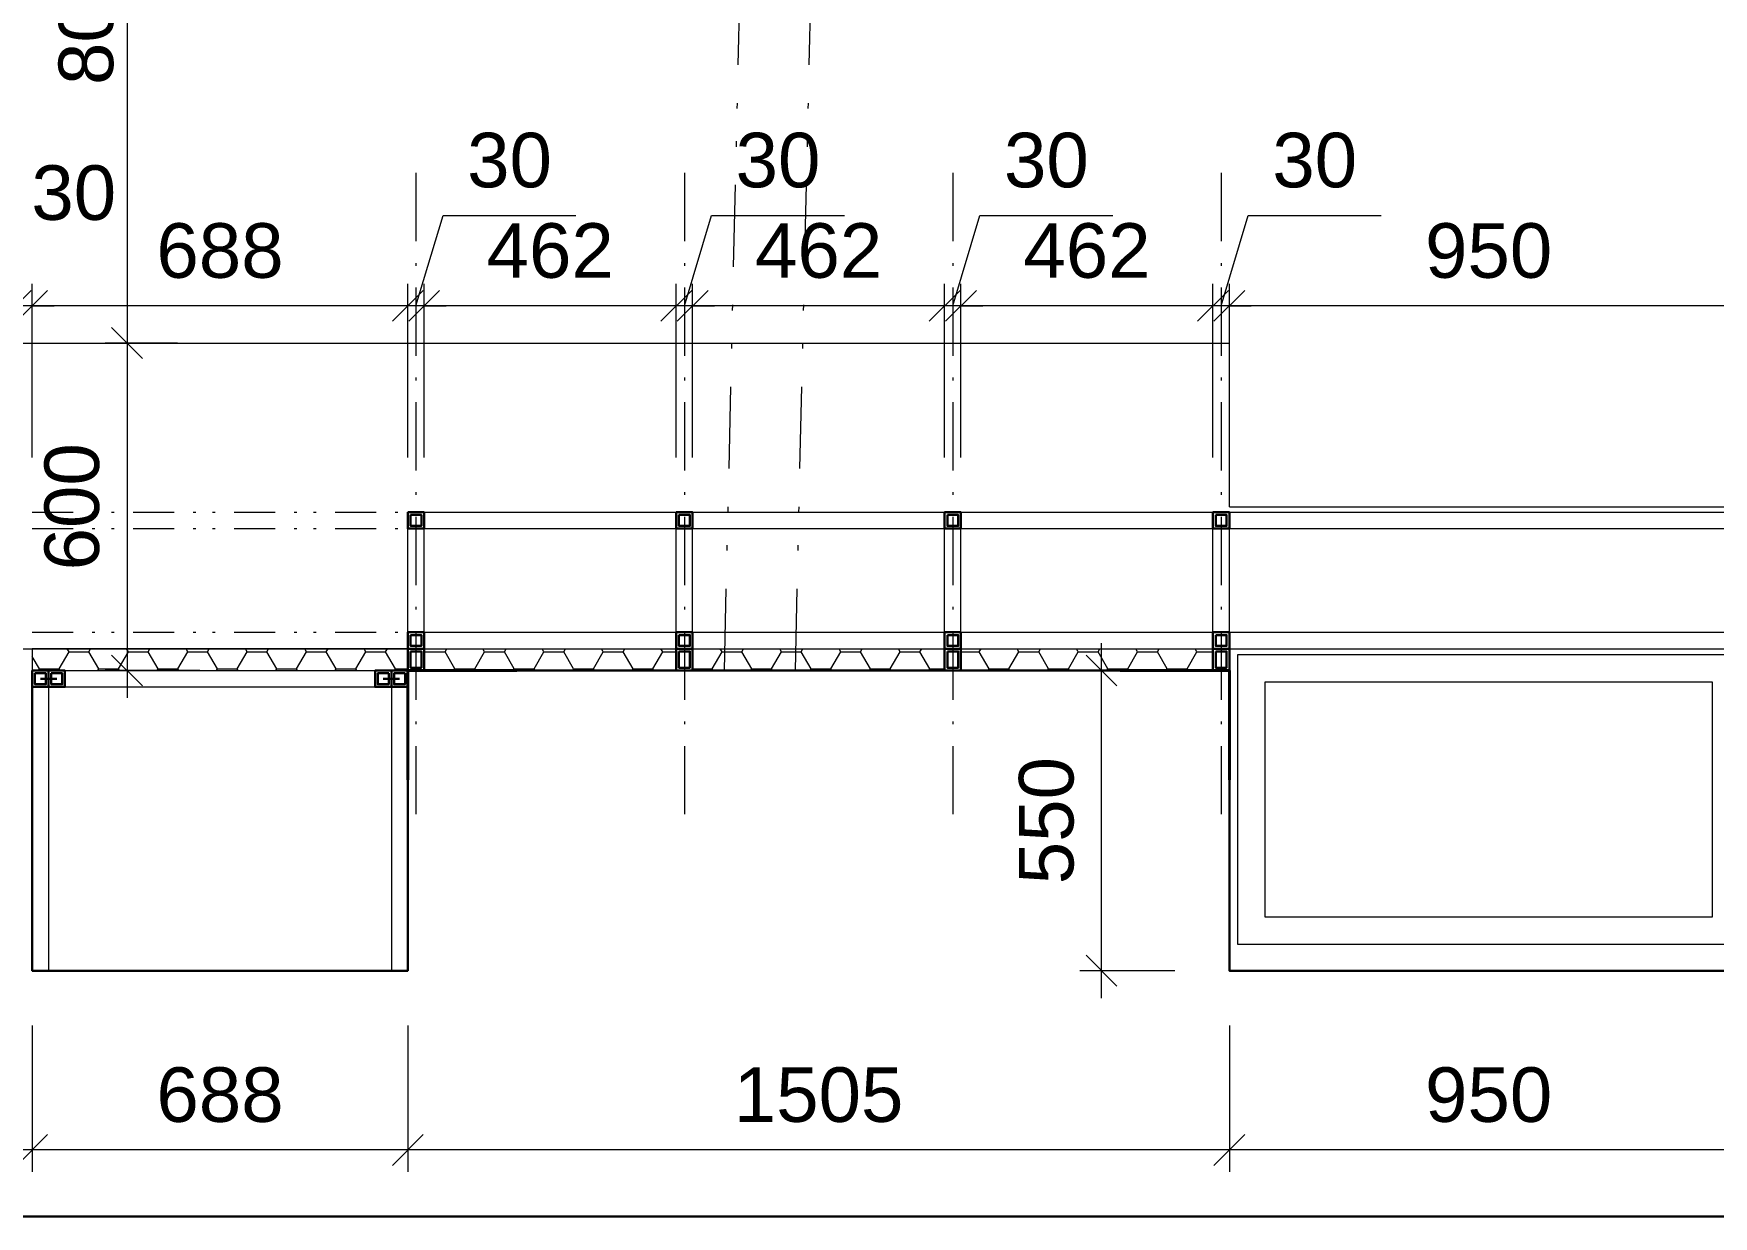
# Model space of a CAD drawing. Header units: millimetres. Extents: x -934 to 41066, y -946 to 28754.
# Drawn here: x 21480 to 24557, y 5814 to 7981 of the extents above; entities that cross this region are included whole.
import ezdxf

# ---------------------------------------------------------------- set-up
doc = ezdxf.new("R2010")
doc.units = ezdxf.units.MM
doc.linetypes.add('dvojčerchovaná 3', pattern=[370, 150, -70, 10, -60, 10, -70])
doc.linetypes.add('čerchovaná 4', pattern=[420, 250, -80, 10, -80])
for name, color, linetype, lineweight in [('A_strechy.kce_Pero_č.__1', 7, 'Continuous', 5), ('A_zdi.kce_Pero_č.__1', 7, 'Continuous', 30), ('bar', 1, 'Continuous', 18), ('Kce', 7, 'Continuous', 13), ('koty niky', 1, 'Continuous', 13), ('pohled', 135, 'Continuous', 18), ('police', 252, 'Continuous', 5)]:
    doc.layers.add(name, color=color, linetype=linetype, lineweight=lineweight)
doc.styles.get("Standard").update_dxf_attribs({"font": 'Arial.ttf'})
doc.dimstyles.new('1-50', dxfattribs={"dimtxt": 100, "dimasz": 150, "dimexe": 50, "dimexo": 500, "dimgap": 50, "dimtad": 1, "dimdec": 0, "dimtxsty": 'Standard', "dimblk": 'ARCHTICK', "dimblk1": 'ARCHTICK', "dimblk2": 'ARCHTICK', "dimcen": 2.5, "dimdle": 50, "dimclrd": 256, "dimclre": 256, "dimadec": 0, "dimazin": 0, "dimtfac": 1, "dimtdec": 0, "dimtmove": 1, "dimatfit": 3, "dimldrblk": 'ARCHTICK', "dimfxl": 1, "dimlwd": -1, "dimlwe": -1, "dimarcsym": 0})
pattern_1 = [(0, (-1510.298, 78802.26), (54.375, 31.393421), [36.25, -72.5]), (120, (-1510.298, 78802.26), (-54.375, 31.393421), [36.25, -72.5]), (60, (-1510.298, 78802.26), (1e-14, 62.786842), [-72.5, 36.25])]

# ---------------------------------------------------------------- blocks, each defined once
blk = doc.blocks.new('_ARCHTICK')
at = {"ltscale": 20}
for p, q in [((-0.707, -0.707), (0.707, 0.707)), ((0, 0), (0, 0))]:
    blk.add_line(p, q, dxfattribs=at)
blk = doc.blocks.new('*D277')
at = {"layer": 'Defpoints', "color": 0, "ltscale": 0.5, "transparency": 16777216}
for p in [(23670.3, 7482.3), (23670.3, 7104.1), (24620.3, 7104.1)]:
    blk.add_point(p, dxfattribs=at)
at = {"layer": 'pohled', "ltscale": 0.5, "transparency": 16777216}
for p, q in [((23670.3, 7204.1), (23670.3, 7522.3)), ((24620.3, 7204.1), (24620.3, 7522.3)), ((24670.3, 7482.3), (23620.3, 7482.3))]:
    blk.add_line(p, q, dxfattribs=at)
at = {"layer": 'pohled', "ltscale": 0.5, "transparency": 16777216, "xscale": 40, "yscale": 40, "zscale": 40, "rotation": 180}
blk.add_blockref('_ARCHTICK', (23670.3, 7482.3), dxfattribs=at)
at = {"layer": 'pohled', "ltscale": 0.5, "transparency": 16777216, "xscale": 40, "yscale": 40, "zscale": 40}
blk.add_blockref('_ARCHTICK', (24620.3, 7482.3), dxfattribs=at)
at = {"layer": 'pohled', "color": 0, "ltscale": 0.5, "transparency": 16777216, "insert": (24145.3, 7582.9), "char_height": 100, "attachment_point": 5}
blk.add_mtext('950', dxfattribs=at)
blk = doc.blocks.new('*D278')
at = {"layer": 'Defpoints', "color": 0, "ltscale": 0.5, "transparency": 16777216}
for p in [(23640.3, 7482.3), (23640.3, 7104.1), (23670.3, 7104.1)]:
    blk.add_point(p, dxfattribs=at)
at = {"layer": 'pohled', "ltscale": 0.5, "transparency": 16777216}
for p, q in [((23655.3, 7482.3), (23705, 7647.9)), ((23705, 7647.9), (23948.3, 7647.9)), ((23640.3, 7204.1), (23640.3, 7522.3)), ((23670.3, 7204.1), (23670.3, 7522.3)), ((23640.3, 7482.3), (23600.3, 7482.3)), ((23670.3, 7482.3), (23640.3, 7482.3)), ((23670.3, 7482.3), (23640.3, 7482.3)), ((23670.3, 7482.3), (23710.3, 7482.3))]:
    blk.add_line(p, q, dxfattribs=at)
at = {"layer": 'pohled', "ltscale": 0.5, "transparency": 16777216, "xscale": 40, "yscale": 40, "zscale": 40}
blk.add_blockref('_ARCHTICK', (23640.3, 7482.3), dxfattribs=at)
at = {"layer": 'pohled', "ltscale": 0.5, "transparency": 16777216, "xscale": 40, "yscale": 40, "zscale": 40, "rotation": 180}
blk.add_blockref('_ARCHTICK', (23670.3, 7482.3), dxfattribs=at)
at = {"layer": 'pohled', "color": 0, "ltscale": 0.5, "transparency": 16777216, "insert": (23826.7, 7748.6), "char_height": 100, "attachment_point": 5}
blk.add_mtext('30', dxfattribs=at)
blk = doc.blocks.new('*D279')
at = {"layer": 'Defpoints', "color": 0, "ltscale": 0.5, "transparency": 16777216}
for p in [(23178.7, 7482.3), (23178.7, 7104.1), (23640.3, 7104.1)]:
    blk.add_point(p, dxfattribs=at)
at = {"layer": 'pohled', "ltscale": 0.5, "transparency": 16777216}
for p, q in [((23178.7, 7204.1), (23178.7, 7522.3)), ((23640.3, 7204.1), (23640.3, 7522.3)), ((23690.3, 7482.3), (23128.7, 7482.3))]:
    blk.add_line(p, q, dxfattribs=at)
at = {"layer": 'pohled', "ltscale": 0.5, "transparency": 16777216, "xscale": 40, "yscale": 40, "zscale": 40, "rotation": 180}
blk.add_blockref('_ARCHTICK', (23178.7, 7482.3), dxfattribs=at)
at = {"layer": 'pohled', "ltscale": 0.5, "transparency": 16777216, "xscale": 40, "yscale": 40, "zscale": 40}
blk.add_blockref('_ARCHTICK', (23640.3, 7482.3), dxfattribs=at)
at = {"layer": 'pohled', "color": 0, "ltscale": 0.5, "transparency": 16777216, "insert": (23409.5, 7582.9), "char_height": 100, "attachment_point": 5}
blk.add_mtext('462', dxfattribs=at)
blk = doc.blocks.new('*D280')
at = {"layer": 'Defpoints', "color": 0, "ltscale": 0.5, "transparency": 16777216}
for p in [(23148.7, 7482.3), (23148.7, 7104.1), (23178.7, 7104.1)]:
    blk.add_point(p, dxfattribs=at)
at = {"layer": 'pohled', "ltscale": 0.5, "transparency": 16777216}
for p, q in [((23163.7, 7482.3), (23213.4, 7647.9)), ((23213.4, 7647.9), (23456.7, 7647.9)), ((23148.7, 7204.1), (23148.7, 7522.3)), ((23178.7, 7204.1), (23178.7, 7522.3)), ((23148.7, 7482.3), (23108.7, 7482.3)), ((23178.7, 7482.3), (23148.7, 7482.3)), ((23178.7, 7482.3), (23148.7, 7482.3)), ((23178.7, 7482.3), (23218.7, 7482.3))]:
    blk.add_line(p, q, dxfattribs=at)
at = {"layer": 'pohled', "ltscale": 0.5, "transparency": 16777216, "xscale": 40, "yscale": 40, "zscale": 40}
blk.add_blockref('_ARCHTICK', (23148.7, 7482.3), dxfattribs=at)
at = {"layer": 'pohled', "ltscale": 0.5, "transparency": 16777216, "xscale": 40, "yscale": 40, "zscale": 40, "rotation": 180}
blk.add_blockref('_ARCHTICK', (23178.7, 7482.3), dxfattribs=at)
at = {"layer": 'pohled', "color": 0, "ltscale": 0.5, "transparency": 16777216, "insert": (23335.1, 7748.6), "char_height": 100, "attachment_point": 5}
blk.add_mtext('30', dxfattribs=at)
blk = doc.blocks.new('*D281')
at = {"layer": 'Defpoints', "color": 0, "ltscale": 0.5, "transparency": 16777216}
for p in [(22687.1, 7482.3), (22687.1, 7104.1), (23148.7, 7104.1)]:
    blk.add_point(p, dxfattribs=at)
at = {"layer": 'pohled', "ltscale": 0.5, "transparency": 16777216}
for p, q in [((22687.1, 7204.1), (22687.1, 7522.3)), ((23148.7, 7204.1), (23148.7, 7522.3)), ((23198.7, 7482.3), (22637.1, 7482.3))]:
    blk.add_line(p, q, dxfattribs=at)
at = {"layer": 'pohled', "ltscale": 0.5, "transparency": 16777216, "xscale": 40, "yscale": 40, "zscale": 40, "rotation": 180}
blk.add_blockref('_ARCHTICK', (22687.1, 7482.3), dxfattribs=at)
at = {"layer": 'pohled', "ltscale": 0.5, "transparency": 16777216, "xscale": 40, "yscale": 40, "zscale": 40}
blk.add_blockref('_ARCHTICK', (23148.7, 7482.3), dxfattribs=at)
at = {"layer": 'pohled', "color": 0, "ltscale": 0.5, "transparency": 16777216, "insert": (22917.9, 7582.9), "char_height": 100, "attachment_point": 5}
blk.add_mtext('462', dxfattribs=at)
blk = doc.blocks.new('*D282')
at = {"layer": 'Defpoints', "color": 0, "ltscale": 0.5, "transparency": 16777216}
for p in [(22657.1, 7482.3), (22657.1, 7104.1), (22687.1, 7104.1)]:
    blk.add_point(p, dxfattribs=at)
at = {"layer": 'pohled', "ltscale": 0.5, "transparency": 16777216}
for p, q in [((22672.1, 7482.3), (22721.8, 7647.9)), ((22721.8, 7647.9), (22965.1, 7647.9)), ((22657.1, 7204.1), (22657.1, 7522.3)), ((22687.1, 7204.1), (22687.1, 7522.3)), ((22657.1, 7482.3), (22617.1, 7482.3)), ((22687.1, 7482.3), (22657.1, 7482.3)), ((22687.1, 7482.3), (22657.1, 7482.3)), ((22687.1, 7482.3), (22727.1, 7482.3))]:
    blk.add_line(p, q, dxfattribs=at)
at = {"layer": 'pohled', "ltscale": 0.5, "transparency": 16777216, "xscale": 40, "yscale": 40, "zscale": 40}
blk.add_blockref('_ARCHTICK', (22657.1, 7482.3), dxfattribs=at)
at = {"layer": 'pohled', "ltscale": 0.5, "transparency": 16777216, "xscale": 40, "yscale": 40, "zscale": 40, "rotation": 180}
blk.add_blockref('_ARCHTICK', (22687.1, 7482.3), dxfattribs=at)
at = {"layer": 'pohled', "color": 0, "ltscale": 0.5, "transparency": 16777216, "insert": (22843.5, 7748.6), "char_height": 100, "attachment_point": 5}
blk.add_mtext('30', dxfattribs=at)
blk = doc.blocks.new('*D283')
at = {"layer": 'Defpoints', "color": 0, "ltscale": 0.5, "transparency": 16777216}
for p in [(22195.3, 7482.3), (22195.3, 7104.1), (22657.1, 7104.1)]:
    blk.add_point(p, dxfattribs=at)
at = {"layer": 'pohled', "ltscale": 0.5, "transparency": 16777216}
for p, q in [((22195.3, 7204.1), (22195.3, 7522.3)), ((22657.1, 7204.1), (22657.1, 7522.3)), ((22707.1, 7482.3), (22145.3, 7482.3))]:
    blk.add_line(p, q, dxfattribs=at)
at = {"layer": 'pohled', "ltscale": 0.5, "transparency": 16777216, "xscale": 40, "yscale": 40, "zscale": 40, "rotation": 180}
blk.add_blockref('_ARCHTICK', (22195.3, 7482.3), dxfattribs=at)
at = {"layer": 'pohled', "ltscale": 0.5, "transparency": 16777216, "xscale": 40, "yscale": 40, "zscale": 40}
blk.add_blockref('_ARCHTICK', (22657.1, 7482.3), dxfattribs=at)
at = {"layer": 'pohled', "color": 0, "ltscale": 0.5, "transparency": 16777216, "insert": (22426.2, 7582.9), "char_height": 100, "attachment_point": 5}
blk.add_mtext('462', dxfattribs=at)
blk = doc.blocks.new('*D284')
at = {"layer": 'Defpoints', "color": 0, "ltscale": 0.5, "transparency": 16777216}
for p in [(22165.3, 7482.3), (22165.3, 7104.1), (22195.3, 7104.1)]:
    blk.add_point(p, dxfattribs=at)
at = {"layer": 'pohled', "ltscale": 0.5, "transparency": 16777216}
for p, q in [((22180.3, 7482.3), (22230, 7647.9)), ((22230, 7647.9), (22473.3, 7647.9)), ((22165.3, 7204.1), (22165.3, 7522.3)), ((22195.3, 7204.1), (22195.3, 7522.3)), ((22165.3, 7482.3), (22125.3, 7482.3)), ((22195.3, 7482.3), (22165.3, 7482.3)), ((22195.3, 7482.3), (22165.3, 7482.3)), ((22195.3, 7482.3), (22235.3, 7482.3))]:
    blk.add_line(p, q, dxfattribs=at)
at = {"layer": 'pohled', "ltscale": 0.5, "transparency": 16777216, "xscale": 40, "yscale": 40, "zscale": 40}
blk.add_blockref('_ARCHTICK', (22165.3, 7482.3), dxfattribs=at)
at = {"layer": 'pohled', "ltscale": 0.5, "transparency": 16777216, "xscale": 40, "yscale": 40, "zscale": 40, "rotation": 180}
blk.add_blockref('_ARCHTICK', (22195.3, 7482.3), dxfattribs=at)
at = {"layer": 'pohled', "color": 0, "ltscale": 0.5, "transparency": 16777216, "insert": (22351.7, 7748.6), "char_height": 100, "attachment_point": 5}
blk.add_mtext('30', dxfattribs=at)
blk = doc.blocks.new('*D285')
at = {"layer": 'Defpoints', "color": 0, "ltscale": 0.5, "transparency": 16777216}
for p in [(21477.3, 7482.3), (21477.3, 7104.1), (22165.3, 7104.1)]:
    blk.add_point(p, dxfattribs=at)
at = {"layer": 'pohled', "ltscale": 0.5, "transparency": 16777216}
for p, q in [((21477.3, 7204.1), (21477.3, 7522.3)), ((22165.3, 7204.1), (22165.3, 7522.3)), ((22215.3, 7482.3), (21427.3, 7482.3))]:
    blk.add_line(p, q, dxfattribs=at)
at = {"layer": 'pohled', "ltscale": 0.5, "transparency": 16777216, "xscale": 40, "yscale": 40, "zscale": 40, "rotation": 180}
blk.add_blockref('_ARCHTICK', (21477.3, 7482.3), dxfattribs=at)
at = {"layer": 'pohled', "ltscale": 0.5, "transparency": 16777216, "xscale": 40, "yscale": 40, "zscale": 40}
blk.add_blockref('_ARCHTICK', (22165.3, 7482.3), dxfattribs=at)
at = {"layer": 'pohled', "color": 0, "ltscale": 0.5, "transparency": 16777216, "insert": (21821.3, 7582.9), "char_height": 100, "attachment_point": 5}
blk.add_mtext('688', dxfattribs=at)
blk = doc.blocks.new('*D286')
at = {"layer": 'Defpoints', "color": 0, "ltscale": 0.5, "transparency": 16777216}
for p in [(21447.3, 7482.3), (21447.3, 7104.1), (21477.3, 7104.1)]:
    blk.add_point(p, dxfattribs=at)
at = {"layer": 'pohled', "ltscale": 0.5, "transparency": 16777216}
for p, q in [((21447.3, 7204.1), (21447.3, 7522.3)), ((21477.3, 7204.1), (21477.3, 7522.3)), ((21447.3, 7482.3), (21407.3, 7482.3)), ((21477.3, 7482.3), (21447.3, 7482.3)), ((21477.3, 7482.3), (21517.3, 7482.3))]:
    blk.add_line(p, q, dxfattribs=at)
at = {"layer": 'pohled', "ltscale": 0.5, "transparency": 16777216, "xscale": 40, "yscale": 40, "zscale": 40}
blk.add_blockref('_ARCHTICK', (21447.3, 7482.3), dxfattribs=at)
at = {"layer": 'pohled', "ltscale": 0.5, "transparency": 16777216, "xscale": 40, "yscale": 40, "zscale": 40, "rotation": 180}
blk.add_blockref('_ARCHTICK', (21477.3, 7482.3), dxfattribs=at)
at = {"layer": 'pohled', "color": 0, "ltscale": 0.5, "transparency": 16777216, "insert": (21553.4, 7689), "char_height": 100, "attachment_point": 5}
blk.add_mtext('30', dxfattribs=at)
blk = doc.blocks.new('*D287')
at = {"layer": 'Defpoints', "color": 0, "ltscale": 0.5, "transparency": 16777216}
for p in [(21172, 7482.3), (21172, 7454.1), (21447.3, 7104.1)]:
    blk.add_point(p, dxfattribs=at)
at = {"layer": 'pohled', "ltscale": 0.5, "transparency": 16777216}
for p, q in [((21172, 7554.1), (21172, 7522.3)), ((21447.3, 7204.1), (21447.3, 7522.3)), ((21497.3, 7482.3), (21122, 7482.3))]:
    blk.add_line(p, q, dxfattribs=at)
at = {"layer": 'pohled', "ltscale": 0.5, "transparency": 16777216, "xscale": 40, "yscale": 40, "zscale": 40, "rotation": 180}
blk.add_blockref('_ARCHTICK', (21172, 7482.3), dxfattribs=at)
at = {"layer": 'pohled', "ltscale": 0.5, "transparency": 16777216, "xscale": 40, "yscale": 40, "zscale": 40}
blk.add_blockref('_ARCHTICK', (21447.3, 7482.3), dxfattribs=at)
at = {"layer": 'pohled', "color": 0, "ltscale": 0.5, "transparency": 16777216, "insert": (21322, 7582.9), "char_height": 100, "attachment_point": 5}
blk.add_mtext('275', dxfattribs=at)
blk = doc.blocks.new('*D305')
at = {"layer": 'Defpoints', "color": 0, "ltscale": 0.5, "transparency": 16777216}
for p in [(21805.5, 8214.1), (21651.1, 7414.1), (21843.4, 7414.1)]:
    blk.add_point(p, dxfattribs=at)
at = {"layer": 'koty niky', "ltscale": 0.5, "transparency": 16777216}
for p, q in [((21651.1, 8264.1), (21651.1, 7364.1)), ((21705.5, 8214.1), (21611.1, 8214.1)), ((21743.4, 7414.1), (21611.1, 7414.1))]:
    blk.add_line(p, q, dxfattribs=at)
at = {"layer": 'koty niky', "ltscale": 0.5, "transparency": 16777216, "xscale": 40, "yscale": 40, "zscale": 40}
for p, rotation in [((21651.1, 8214.1), 90), ((21651.1, 7414.1), 270)]:
    blk.add_blockref('_ARCHTICK', p, dxfattribs=dict(at, rotation=rotation))
at = {"layer": 'koty niky', "color": 0, "ltscale": 0.5, "transparency": 16777216, "insert": (21576.3, 8003.4), "char_height": 100, "attachment_point": 5, "rotation": 90}
blk.add_mtext('800', dxfattribs=at)
blk = doc.blocks.new('*D306')
at = {"layer": 'Defpoints', "color": 0, "ltscale": 0.5, "transparency": 16777216}
for p in [(21843.4, 7414.1), (21651.1, 6814.1), (21884.6, 6814.1)]:
    blk.add_point(p, dxfattribs=at)
at = {"layer": 'koty niky', "ltscale": 0.5, "transparency": 16777216}
for p, q in [((21651.1, 7464.1), (21651.1, 6764.1)), ((21743.4, 7414.1), (21611.1, 7414.1)), ((21784.6, 6814.1), (21611.1, 6814.1))]:
    blk.add_line(p, q, dxfattribs=at)
at = {"layer": 'koty niky', "ltscale": 0.5, "transparency": 16777216, "xscale": 40, "yscale": 40, "zscale": 40}
for p, rotation in [((21651.1, 7414.1), 90), ((21651.1, 6814.1), 270)]:
    blk.add_blockref('_ARCHTICK', p, dxfattribs=dict(at, rotation=rotation))
at = {"layer": 'koty niky', "color": 0, "ltscale": 0.5, "transparency": 16777216, "insert": (21550.4, 7114.1), "char_height": 100, "attachment_point": 5, "rotation": 90}
blk.add_mtext('600', dxfattribs=at)
blk = doc.blocks.new('*D242')
at = {"layer": 'Defpoints', "color": 0, "transparency": 16777216}
for p in [(23670.3, 6264.1), (24620.3, 6264.1), (23670.3, 5935.9)]:
    blk.add_point(p, dxfattribs=at)
at = {"layer": 'pohled', "transparency": 16777216}
for p, q in [((23670.3, 6164.1), (23670.3, 5895.9)), ((24620.3, 6164.1), (24620.3, 5895.9)), ((24670.3, 5935.9), (23620.3, 5935.9))]:
    blk.add_line(p, q, dxfattribs=at)
at = {"layer": 'pohled', "transparency": 16777216, "xscale": 40, "yscale": 40, "zscale": 40, "rotation": 180}
blk.add_blockref('_ARCHTICK', (23670.3, 5935.9), dxfattribs=at)
at = {"layer": 'pohled', "transparency": 16777216, "xscale": 40, "yscale": 40, "zscale": 40}
blk.add_blockref('_ARCHTICK', (24620.3, 5935.9), dxfattribs=at)
at = {"layer": 'pohled', "color": 0, "transparency": 16777216, "insert": (24145.3, 6036.5), "char_height": 100, "attachment_point": 5}
blk.add_mtext('950', dxfattribs=at)
blk = doc.blocks.new('*D243')
at = {"layer": 'Defpoints', "color": 0, "transparency": 16777216}
for p in [(22165.3, 6264.1), (23670.3, 6264.1), (22165.3, 5935.9)]:
    blk.add_point(p, dxfattribs=at)
at = {"layer": 'pohled', "transparency": 16777216}
for p, q in [((22165.3, 6164.1), (22165.3, 5895.9)), ((23670.3, 6164.1), (23670.3, 5895.9)), ((23720.3, 5935.9), (22115.3, 5935.9))]:
    blk.add_line(p, q, dxfattribs=at)
at = {"layer": 'pohled', "transparency": 16777216, "xscale": 40, "yscale": 40, "zscale": 40, "rotation": 180}
blk.add_blockref('_ARCHTICK', (22165.3, 5935.9), dxfattribs=at)
at = {"layer": 'pohled', "transparency": 16777216, "xscale": 40, "yscale": 40, "zscale": 40}
blk.add_blockref('_ARCHTICK', (23670.3, 5935.9), dxfattribs=at)
at = {"layer": 'pohled', "color": 0, "transparency": 16777216, "insert": (22917.8, 6036.5), "char_height": 100, "attachment_point": 5}
blk.add_mtext('1505', dxfattribs=at)
blk = doc.blocks.new('*D244')
at = {"layer": 'Defpoints', "color": 0, "transparency": 16777216}
for p in [(21477.3, 6264.1), (22165.3, 6264.1), (21477.3, 5935.9)]:
    blk.add_point(p, dxfattribs=at)
at = {"layer": 'pohled', "transparency": 16777216}
for p, q in [((21477.3, 6164.1), (21477.3, 5895.9)), ((22165.3, 6164.1), (22165.3, 5895.9)), ((22215.3, 5935.9), (21427.3, 5935.9))]:
    blk.add_line(p, q, dxfattribs=at)
at = {"layer": 'pohled', "transparency": 16777216, "xscale": 40, "yscale": 40, "zscale": 40, "rotation": 180}
blk.add_blockref('_ARCHTICK', (21477.3, 5935.9), dxfattribs=at)
at = {"layer": 'pohled', "transparency": 16777216, "xscale": 40, "yscale": 40, "zscale": 40}
blk.add_blockref('_ARCHTICK', (22165.3, 5935.9), dxfattribs=at)
at = {"layer": 'pohled', "color": 0, "transparency": 16777216, "insert": (21821.3, 6036.5), "char_height": 100, "attachment_point": 5}
blk.add_mtext('688', dxfattribs=at)
blk = doc.blocks.new('*D245')
at = {"layer": 'Defpoints', "color": 0, "transparency": 16777216}
for p in [(21142, 6264.1), (21477.3, 6264.1), (21142, 5935.9)]:
    blk.add_point(p, dxfattribs=at)
at = {"layer": 'pohled', "transparency": 16777216}
for p, q in [((21142, 6164.1), (21142, 5895.9)), ((21477.3, 6164.1), (21477.3, 5895.9)), ((21527.3, 5935.9), (21092, 5935.9))]:
    blk.add_line(p, q, dxfattribs=at)
at = {"layer": 'pohled', "transparency": 16777216, "xscale": 40, "yscale": 40, "zscale": 40, "rotation": 180}
blk.add_blockref('_ARCHTICK', (21142, 5935.9), dxfattribs=at)
at = {"layer": 'pohled', "transparency": 16777216, "xscale": 40, "yscale": 40, "zscale": 40}
blk.add_blockref('_ARCHTICK', (21477.3, 5935.9), dxfattribs=at)
at = {"layer": 'pohled', "color": 0, "transparency": 16777216, "insert": (21309.7, 6036.5), "char_height": 100, "attachment_point": 5}
blk.add_mtext('335', dxfattribs=at)
blk = doc.blocks.new('*D351')
at = {"layer": 'Defpoints', "color": 0, "transparency": 16777216}
for p in [(23436.2, 6814.1), (23670.3, 6814.1), (23670.3, 6264.1)]:
    blk.add_point(p, dxfattribs=at)
at = {"layer": 'pohled', "transparency": 16777216}
for p, q in [((23436.2, 6214.1), (23436.2, 6864.1)), ((23570.3, 6814.1), (23396.2, 6814.1)), ((23570.3, 6264.1), (23396.2, 6264.1))]:
    blk.add_line(p, q, dxfattribs=at)
at = {"layer": 'pohled', "transparency": 16777216, "xscale": 40, "yscale": 40, "zscale": 40}
for p, rotation in [((23436.2, 6814.1), 90), ((23436.2, 6264.1), 270)]:
    blk.add_blockref('_ARCHTICK', p, dxfattribs=dict(at, rotation=rotation))
at = {"layer": 'pohled', "color": 0, "transparency": 16777216, "insert": (23335.5, 6539.1), "char_height": 100, "attachment_point": 5, "rotation": 90}
blk.add_mtext('550', dxfattribs=at)

msp = doc.modelspace()

# ---------------------------------------------------------------- hatches: boundary and pattern name
at = {"layer": 'police'}
h = msp.add_hatch(dxfattribs=at)
h.set_pattern_fill('HONEY', color=2, scale=290)
h.set_pattern_definition(pattern_1)
h.paths.add_polyline_path([(22165.3, 6854.1), (21477.3, 6854.1), (21477.3, 6814.1), (22165.3, 6814.1)])
h = msp.add_hatch(dxfattribs=at)
h.set_pattern_fill('HONEY', color=2, scale=290)
h.set_pattern_definition(pattern_1)
h.paths.add_polyline_path([(22657.1, 6854.1), (22195.3, 6854.1), (22195.3, 6814.1), (22657.1, 6814.1)])
h = msp.add_hatch(dxfattribs=at)
h.set_pattern_fill('HONEY', color=2, scale=290)
h.set_pattern_definition(pattern_1)
h.paths.add_polyline_path([(22746.2, 6854.1), (22687.1, 6854.1), (22687.1, 6814.1), (22745.3, 6814.1)])
h = msp.add_hatch(dxfattribs=at)
h.set_pattern_fill('HONEY', color=2, scale=290)
h.set_pattern_definition(pattern_1)
h.paths.add_polyline_path([(22876.2, 6854.1), (22746.2, 6854.1), (22745.3, 6814.1), (22875.3, 6814.1)])
h = msp.add_hatch(dxfattribs=at)
h.set_pattern_fill('HONEY', color=2, scale=290)
h.set_pattern_definition(pattern_1)
h.paths.add_polyline_path([(23148.7, 6854.1), (22876.2, 6854.1), (22875.3, 6814.1), (23148.7, 6814.1)])
h = msp.add_hatch(dxfattribs=at)
h.set_pattern_fill('HONEY', color=2, scale=290)
h.set_pattern_definition(pattern_1)
h.paths.add_polyline_path([(23640.3, 6854.1), (23178.7, 6854.1), (23178.7, 6814.1), (23640.3, 6814.1)])

# ---------------------------------------------------------------- linework, layer by layer
at = {"layer": 'A_strechy.kce_Pero_č.__1', "color": 7, "linetype": 'dvojčerchovaná 3', "lineweight": 5}
for p, q in [((22745.3, 6814.1), (22867.8, 12164.2)), ((22875.3, 6814.1), (22997.8, 12162.6))]:
    msp.add_line(p, q, dxfattribs=at)
at = {"layer": 'A_zdi.kce_Pero_č.__1', "lineweight": 30}
for points in [[(22165.3, 6814.1), (22165.3, 6264.1), (21477.3, 6264.1), (21477.3, 6814.1)], [(24620.3, 6814.1), (24620.3, 6264.1), (23670.3, 6264.1), (23670.3, 6814.1)]]:
    msp.add_lwpolyline(points, dxfattribs=at)
at = {"layer": 'A_zdi.kce_Pero_č.__1', "color": 7, "linetype": 'Continuous', "lineweight": 30, "flags": 128}
msp.add_lwpolyline([(6629.6, 5814.1), (29874.6, 5814.1)], dxfattribs=at)
at = {"layer": 'bar', "lineweight": 40, "ltscale": 0.5}
for points in [[(22365.3, 6814.1), (22165.3, 6814.1), (22165.3, 6614.1)], [(23670.3, 6614.1), (23670.3, 6814.1), (23470.3, 6814.1)]]:
    msp.add_lwpolyline(points, dxfattribs=at)
at = {"layer": 'bar', "lineweight": 30, "ltscale": 0.5}
for points in [[(21522.3, 6799.1), (21492.3, 6799.1)], [(22150.3, 6799.1), (22120.3, 6799.1)]]:
    msp.add_lwpolyline(points, dxfattribs=at)
at = {"layer": 'Kce', "lineweight": 15}
for points in [[(21142, 7414.1), (23670.3, 7414.1)], [(23670.3, 7114.1), (23670.3, 7414.1)], [(23670.3, 7114.1), (26380.3, 7114.1)]]:
    msp.add_lwpolyline(points, dxfattribs=at)
at = {"layer": 'Kce', "lineweight": 30}
msp.add_lwpolyline([(22165.3, 6814.1), (23670.3, 6814.1)], dxfattribs=at)
at = {"layer": 'pohled', "linetype": 'čerchovaná 4', "ltscale": 0.5}
for points in [[(22180.3, 7725.7), (22180.3, 6534.5)], [(22672.1, 7725.7), (22672.1, 6534.5)], [(23163.7, 7725.7), (23163.7, 6534.5)], [(23655.3, 7725.7), (23655.3, 6534.5)]]:
    msp.add_lwpolyline(points, dxfattribs=at)
at = {"layer": 'pohled', "linetype": 'dvojčerchovaná 3', "ltscale": 0.5}
for points in [[(21477.3, 7104.1), (22165.3, 7104.1)], [(21477.3, 7074.1), (22165.3, 7074.1)], [(21477.3, 6884.1), (22165.3, 6884.1)]]:
    msp.add_lwpolyline(points, dxfattribs=at)
at = {"layer": 'pohled'}
for points in [[(22165.3, 7104.1), (28140.3, 7104.1)], [(22165.3, 6814.1), (22165.3, 7104.1)], [(22195.3, 6814.1), (22195.3, 7104.1)], [(22657.1, 6814.1), (22657.1, 7104.1)], [(22687.1, 6814.1), (22687.1, 7104.1)], [(23148.7, 6814.1), (23148.7, 7104.1)], [(23178.7, 6814.1), (23178.7, 7104.1)], [(23640.3, 6814.1), (23640.3, 7104.1)], [(23670.3, 6814.1), (23670.3, 7104.1)], [(22165.3, 7074.1), (28140.3, 7074.1)], [(22165.3, 6884.1), (28140.3, 6884.1)], [(20492, 6854.1), (28980.3, 6854.1)], [(21477.3, 6854.1), (21477.3, 6814.1), (22165.3, 6814.1), (22165.3, 6854.1), (21477.3, 6854.1)], [(21507.3, 6784.1), (21507.3, 6264.1)], [(21537.3, 6784.1), (22105.3, 6784.1)], [(22135.3, 6784.1), (22135.3, 6264.1)]]:
    msp.add_lwpolyline(points, dxfattribs=at)
at = {"layer": 'pohled', "lineweight": 30}
for points in [[(22165.3, 7104.1), (22165.3, 7074.1), (22195.3, 7074.1), (22195.3, 7104.1), (22165.3, 7104.1)], [(22657.1, 7104.1), (22657.1, 7074.1), (22687.1, 7074.1), (22687.1, 7104.1), (22657.1, 7104.1)], [(23148.7, 7104.1), (23148.7, 7074.1), (23178.7, 7074.1), (23178.7, 7104.1), (23148.7, 7104.1)], [(23640.3, 7104.1), (23640.3, 7074.1), (23670.3, 7074.1), (23670.3, 7104.1), (23640.3, 7104.1)], [(22165.3, 6884.1), (22165.3, 6854.1), (22195.3, 6854.1), (22195.3, 6884.1), (22165.3, 6884.1)], [(22657.1, 6884.1), (22657.1, 6854.1), (22687.1, 6854.1), (22687.1, 6884.1), (22657.1, 6884.1)], [(23148.7, 6884.1), (23148.7, 6854.1), (23178.7, 6854.1), (23178.7, 6884.1), (23148.7, 6884.1)], [(23640.3, 6884.1), (23640.3, 6854.1), (23670.3, 6854.1), (23670.3, 6884.1), (23640.3, 6884.1)], [(22165.3, 6854.1), (22165.3, 6814.1), (22195.3, 6814.1), (22195.3, 6854.1), (22165.3, 6854.1)], [(22657.1, 6854.1), (22657.1, 6814.1), (22687.1, 6814.1), (22687.1, 6854.1), (22657.1, 6854.1)], [(23148.7, 6854.1), (23148.7, 6814.1), (23178.7, 6814.1), (23178.7, 6854.1), (23148.7, 6854.1)], [(23640.3, 6854.1), (23640.3, 6814.1), (23670.3, 6814.1), (23670.3, 6854.1), (23640.3, 6854.1)], [(21477.3, 6814.1), (21477.3, 6784.1), (21507.3, 6784.1), (21507.3, 6814.1), (21477.3, 6814.1)], [(21507.3, 6814.1), (21507.3, 6784.1), (21537.3, 6784.1), (21537.3, 6814.1), (21507.3, 6814.1)], [(22135.3, 6814.1), (22135.3, 6784.1), (22105.3, 6784.1), (22105.3, 6814.1), (22135.3, 6814.1)], [(22165.3, 6814.1), (22165.3, 6784.1), (22135.3, 6784.1), (22135.3, 6814.1), (22165.3, 6814.1)]]:
    msp.add_lwpolyline(points, dxfattribs=at)
for points in [[(22170.3, 7099.1), (22170.3, 7079.1), (22190.3, 7079.1), (22190.3, 7099.1)], [(22662.1, 7099.1), (22662.1, 7079.1), (22682.1, 7079.1), (22682.1, 7099.1)], [(23153.7, 7099.1), (23153.7, 7079.1), (23173.7, 7079.1), (23173.7, 7099.1)], [(23645.3, 7099.1), (23645.3, 7079.1), (23665.3, 7079.1), (23665.3, 7099.1)], [(22170.3, 6879.1), (22170.3, 6859.1), (22190.3, 6859.1), (22190.3, 6879.1)], [(22662.1, 6879.1), (22662.1, 6859.1), (22682.1, 6859.1), (22682.1, 6879.1)], [(23153.7, 6879.1), (23153.7, 6859.1), (23173.7, 6859.1), (23173.7, 6879.1)], [(23645.3, 6879.1), (23645.3, 6859.1), (23665.3, 6859.1), (23665.3, 6879.1)], [(22170.3, 6849.1), (22170.3, 6819.1), (22190.3, 6819.1), (22190.3, 6849.1)], [(22662.1, 6849.1), (22662.1, 6819.1), (22682.1, 6819.1), (22682.1, 6849.1)], [(23153.7, 6849.1), (23153.7, 6819.1), (23173.7, 6819.1), (23173.7, 6849.1)], [(23645.3, 6849.1), (23645.3, 6819.1), (23665.3, 6819.1), (23665.3, 6849.1)], [(21482.3, 6809.1), (21482.3, 6789.1), (21502.3, 6789.1), (21502.3, 6809.1)], [(21512.3, 6809.1), (21512.3, 6789.1), (21532.3, 6789.1), (21532.3, 6809.1)], [(22130.3, 6809.1), (22130.3, 6789.1), (22110.3, 6789.1), (22110.3, 6809.1)], [(22160.3, 6809.1), (22160.3, 6789.1), (22140.3, 6789.1), (22140.3, 6809.1)]]:
    msp.add_lwpolyline(points, close=True, dxfattribs=at)
at = {"layer": 'pohled', "color": 252}
msp.add_lwpolyline([(23685.3, 6313), (24605.3, 6313), (24605.3, 6843), (23685.3, 6843), (23685.3, 6313)], dxfattribs=at)
msp.add_lwpolyline([(23735.3, 6363), (24555.3, 6363), (24555.3, 6793), (23735.3, 6793)], close=True, dxfattribs=at)

# ---------------------------------------------------------------- dimensions: what is measured, and where the dimension line sits
at = {"layer": 'koty niky', "ltscale": 0.5}
dim = msp.add_linear_dim(base=(21651.1, 7414.1), p1=(21805.5, 8214.1), p2=(21843.4, 7414.1), angle=90, dimstyle='1-50', override={"dimtxt": 100, "dimasz": 40, "dimexe": 40, "dimexo": 100}, dxfattribs=at)
dim.commit()
dim.dimension.update_dxf_attribs({"geometry": '*D305', "text_midpoint": (21677, 8003.4), "dimtype": 160})
dim = msp.add_linear_dim(base=(21651.1, 6814.1), p1=(21843.4, 7414.1), p2=(21884.6, 6814.1), angle=90, dimstyle='1-50', override={"dimtxt": 100, "dimasz": 40, "dimexe": 40, "dimexo": 100}, dxfattribs=at)
dim.commit()
dim.dimension.update_dxf_attribs({"geometry": '*D306', "text_midpoint": (21550.4, 7114.1)})
at = {"layer": 'pohled', "ltscale": 0.5}
for base, p1, p2, picture, middle in [((22165.3, 7482.3), (22195.3, 7104.1), (22165.3, 7104.1), '*D284', (22280, 7748.6)), ((22657.1, 7482.3), (22687.1, 7104.1), (22657.1, 7104.1), '*D282', (22771.8, 7748.6)), ((23148.7, 7482.3), (23178.7, 7104.1), (23148.7, 7104.1), '*D280', (23263.4, 7748.6)), ((23640.3, 7482.3), (23670.3, 7104.1), (23640.3, 7104.1), '*D278', (23755, 7748.6)), ((21477.3, 7482.3), (22165.3, 7104.1), (21477.3, 7104.1), '*D285', (21821.3, 7582.9)), ((22195.3, 7482.3), (22657.1, 7104.1), (22195.3, 7104.1), '*D283', (22426.2, 7582.9)), ((22687.1, 7482.3), (23148.7, 7104.1), (22687.1, 7104.1), '*D281', (22917.9, 7582.9)), ((23178.7, 7482.3), (23640.3, 7104.1), (23178.7, 7104.1), '*D279', (23409.5, 7582.9)), ((23670.3, 7482.3), (24620.3, 7104.1), (23670.3, 7104.1), '*D277', (24145.3, 7582.9))]:
    dim = msp.add_linear_dim(base=base, p1=p1, p2=p2, dimstyle='1-50', override={"dimtxt": 100, "dimasz": 40, "dimexe": 40, "dimexo": 100}, dxfattribs=at)
    dim.commit()
    dim.dimension.update_dxf_attribs({"geometry": picture, "text_midpoint": middle})
for base, p1, p2, picture, middle in [((21447.3, 7482.3), (21477.3, 7104.1), (21447.3, 7104.1), '*D286', (21553.4, 7588.3)), ((21172, 7482.3), (21447.3, 7104.1), (21172, 7454.1), '*D287', (21322, 7482.3))]:
    dim = msp.add_linear_dim(base=base, p1=p1, p2=p2, dimstyle='1-50', override={"dimtxt": 100, "dimasz": 40, "dimexe": 40, "dimexo": 100}, dxfattribs=at)
    dim.commit()
    dim.dimension.update_dxf_attribs({"geometry": picture, "text_midpoint": middle, "dimtype": 160})
at = {"layer": 'pohled'}
dim = msp.add_linear_dim(base=(23436.2, 6814.1), p1=(23670.3, 6264.1), p2=(23670.3, 6814.1), angle=270, dimstyle='1-50', override={"dimasz": 40, "dimexe": 40, "dimexo": 100}, dxfattribs=at)
dim.commit()
dim.dimension.update_dxf_attribs({"geometry": '*D351', "text_midpoint": (23335.5, 6539.1)})
dim = msp.add_linear_dim(base=(21142, 5935.9), p1=(21477.3, 6264.1), p2=(21142, 6264.1), dimstyle='1-50', override={"dimtxt": 100, "dimasz": 40, "dimexe": 40, "dimexo": 100}, dxfattribs=at)
dim.commit()
dim.dimension.update_dxf_attribs({"geometry": '*D245', "text_midpoint": (21309.7, 5935.9), "dimtype": 160})
for base, p1, p2, picture, middle in [((21477.3, 5935.9), (22165.3, 6264.1), (21477.3, 6264.1), '*D244', (21821.3, 6036.5)), ((22165.3, 5935.9), (23670.3, 6264.1), (22165.3, 6264.1), '*D243', (22917.8, 6036.5)), ((23670.3, 5935.9), (24620.3, 6264.1), (23670.3, 6264.1), '*D242', (24145.3, 6036.5))]:
    dim = msp.add_linear_dim(base=base, p1=p1, p2=p2, dimstyle='1-50', override={"dimtxt": 100, "dimasz": 40, "dimexe": 40, "dimexo": 100}, dxfattribs=at)
    dim.commit()
    dim.dimension.update_dxf_attribs({"geometry": picture, "text_midpoint": middle})

doc.saveas('drawing.dxf')
